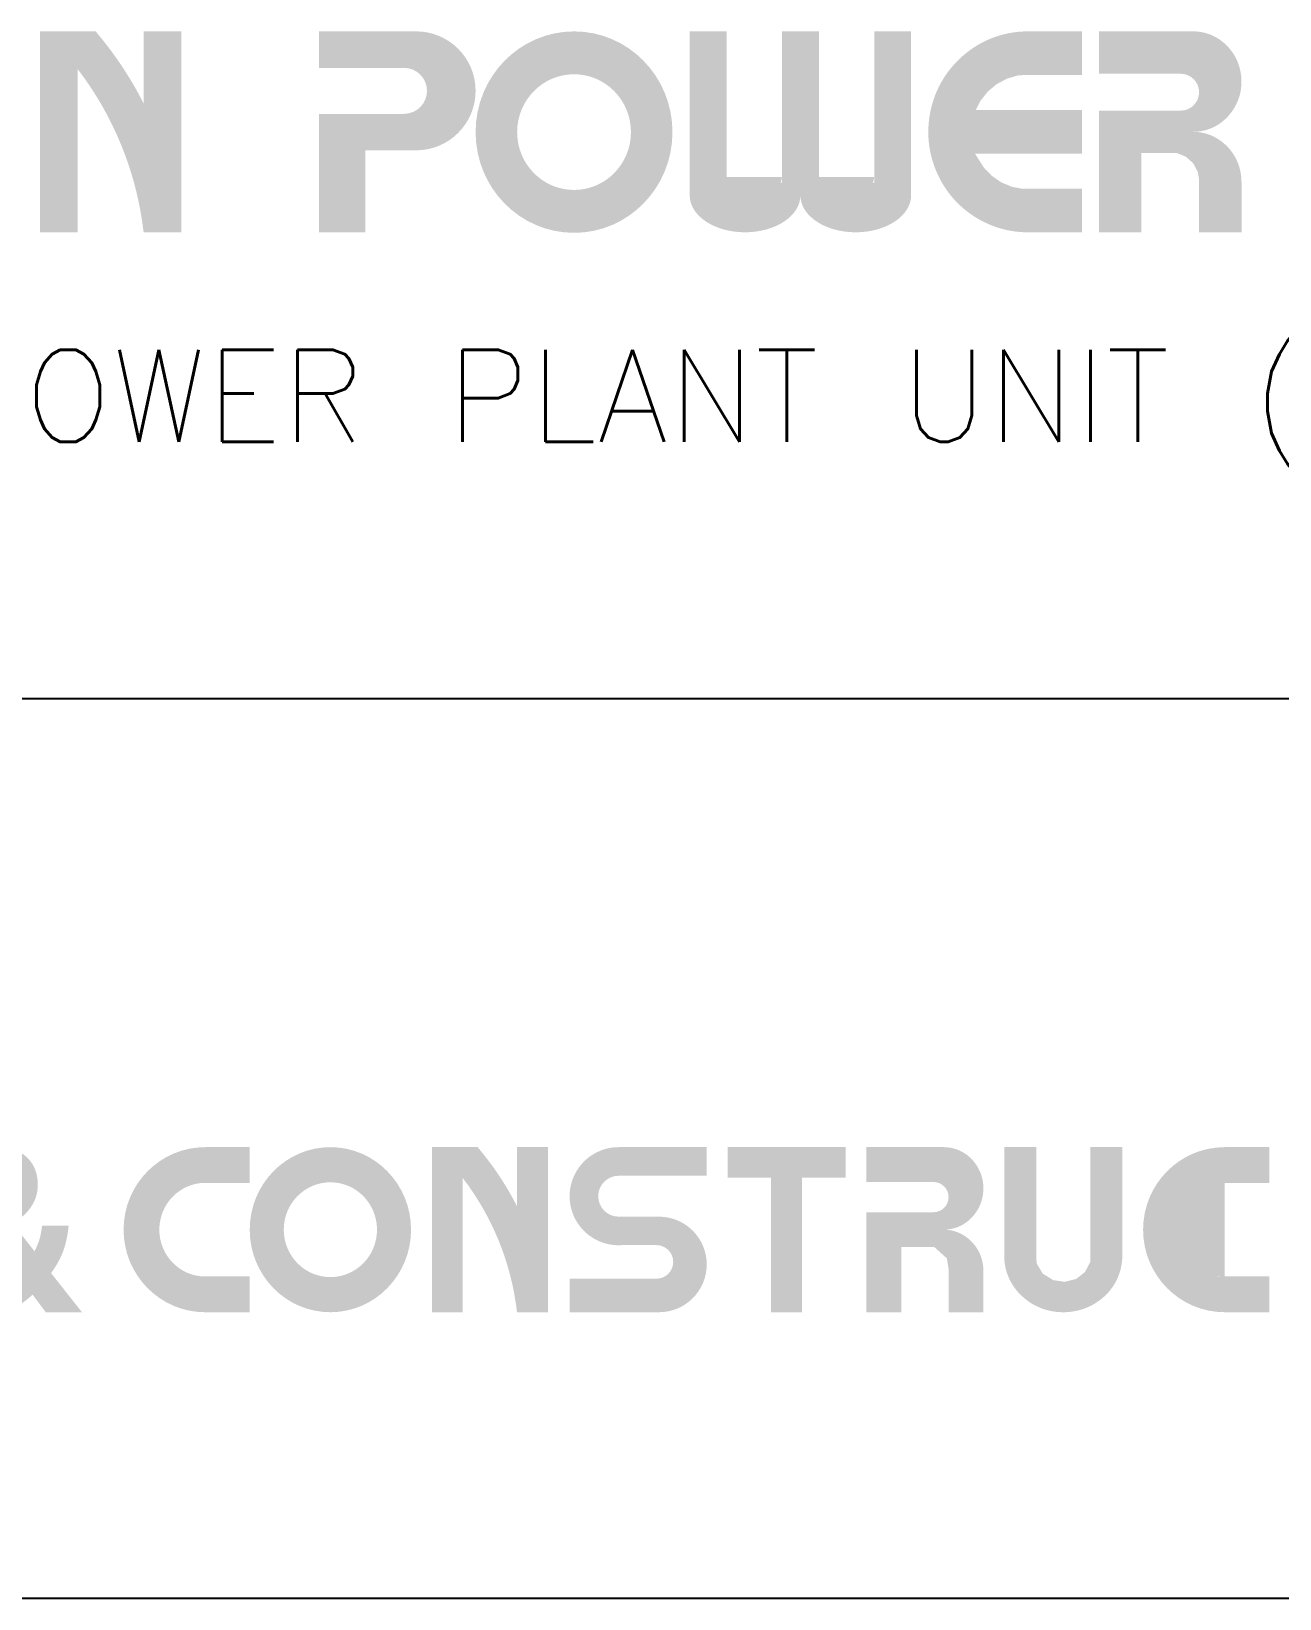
# Model space of a CAD drawing. Header units: millimetres. Extents: x 162 to 582, y 91 to 388.
# Drawn here: x 530.69 to 541.6, y 134.9 to 148.6 of the extents above; entities that cross this region are included whole.
import ezdxf

# ---------------------------------------------------------------- set-up
doc = ezdxf.new("R2010")
doc.units = ezdxf.units.MM
doc.layers.add('0_Title Block', color=7, linetype='Continuous')
doc.styles.get("Standard").update_dxf_attribs({"font": 'txt.shx', "bigfont": 'bigfont.shx'})

# ---------------------------------------------------------------- blocks, each defined once
blk = doc.blocks.new('GE&DAEWOO_TEMPLATE')
h = blk.add_hatch(color=0)
h.dxf.hatch_style = 1
h.paths.add_polyline_path([(369.8435562585813, 56.62399500531335, 0.05899357229426535), (369.4241699823956, 57.25385302777572), (368.9374647430475, 57.25385302777572), (368.9374647430475, 55.49731623438069), (369.2669258010106, 55.49731623438069), (369.2669258010106, 56.92439196981256, -0.135670494216322), (369.8435562585817, 55.49731623438069), (370.1730173165447, 55.49731623438069), (370.1730173165447, 57.25385302777572), (369.8435562585817, 57.25385302777572)])
h = blk.add_hatch(color=0)
h.dxf.hatch_style = 1
h.paths.add_polyline_path([(372.1221523745738, 56.53277041488344), (371.3775910219509, 56.53277041488344), (371.3775910219509, 55.49731623438069), (371.7827930891475, 55.49731623438069), (371.7827930891475, 56.21389428676454), (372.2256807371581, 56.21389428676454, 1), (372.2256807371581, 57.25385302777572), (371.3775910219509, 57.25385302777572), (371.3775910219509, 56.93497689965592), (372.1170167759593, 56.93497689965592, -1)])
h = blk.add_hatch(color=0)
h.dxf.hatch_style = 1
edge = h.paths.add_edge_path()
edge.add_ellipse((373.6061390131732, 56.37322278879776), major_axis=(0, 0.880630238977957), ratio=0.9771171456799085, start_angle=0, end_angle=360)
edge = h.paths.add_edge_path(flags=16)
edge.add_ellipse((373.6061390131732, 56.37322278879776), major_axis=(0, 0.5057271844221601), ratio=0.9835846131046976, start_angle=0, end_angle=360)
h = blk.add_hatch(color=0)
h.dxf.hatch_style = 1
edge = h.paths.add_edge_path()
edge.add_line((374.9397505169615, 57.25385302777572), (374.6171883743214, 57.25385302777572))
edge.add_line((374.6171883743215, 57.25385302777572), (374.6171883743215, 55.81987837702111))
edge.add_ellipse((375.1010315882816, 55.81987837702081), major_axis=(-0.4838432139600085, 0), ratio=0.6666666666667418, start_angle=360, end_angle=540)
edge.add_ellipse((376.0687180162016, 55.81987837702081), major_axis=(0.4838432139600085, 0), ratio=0.6666666666667418, start_angle=-180, end_angle=0)
edge.add_line((376.5525612301617, 55.81987837702141), (376.5525612301617, 57.25385302777573))
edge.add_line((376.5525612301617, 57.25385302777572), (376.2299990875217, 57.25385302777572))
edge.add_line((376.2299990875216, 57.25385302777572), (376.2299990875217, 55.93121027682357))
edge.add_ellipse((375.9880774805416, 55.98115944834083), major_axis=(0.2419216069800501, -4.476448970392664e-17), ratio=0.6666666666666033, start_angle=180, end_angle=360, ccw=False)
edge.add_line((375.7461558735616, 55.98115944834083), (375.7461558735616, 57.25385302777572))
edge.add_line((375.7461558735616, 57.25385302777572), (375.4235937309216, 57.25385302777572))
edge.add_line((375.4235937309215, 57.25385302777572), (375.4235937309215, 55.93121027682353))
edge.add_ellipse((375.1816721239416, 55.98115944834083), major_axis=(-0.2419216069800501, -4.476448970392664e-17), ratio=0.6666666666666033, start_angle=0, end_angle=180, ccw=False)
edge.add_line((374.9397505169615, 55.98115944834083), (374.9397505169615, 57.25385302777572))
h = blk.add_hatch(color=0)
h.dxf.hatch_style = 1
h.paths.add_polyline_path([(378.0452848091028, 57.25385302777572), (377.5717029398141, 57.25385302777572), (377.5332829981246, 57.25298136225349), (377.4949073006351, 57.25037808468471), (377.4566617284944, 57.24606077356609), (377.4186321628517, 57.24004700739444), (377.380904484856, 57.23235436466646), (377.3435645756563, 57.22300042387899), (377.3066983164015, 57.21200276352873), (377.2703915882408, 57.19937896211249), (377.2347270499664, 57.18514035264664), (377.1997539323582, 57.16926582124161), (377.1655231643628, 57.15179511639683), (377.1320897223203, 57.13278100633292), (377.0995085825715, 57.11227625927049), (377.0678347214566, 57.09033364343016), (377.0371231153165, 57.06700592703255), (377.0074287404913, 57.04234587829826), (376.9788065733217, 57.01640626544791), (376.9513115901481, 56.98923985670214), (376.924998767311, 56.96089942028154), (376.8999230811509, 56.93143772440675), (376.8761395080082, 56.90090753729834), (376.8537030242236, 56.86936162717696), (376.8326686061375, 56.83685276226322), (376.8130912300903, 56.80343371077775), (376.7950258724226, 56.76915724094114), (376.7785275094748, 56.73407612097402), (376.7636501807217, 56.69824393315456), (376.750389336452, 56.66176166679716), (376.7387336407733, 56.62472580772794), (376.7286950248856, 56.58721074015128), (376.7202854199888, 56.54929084827161), (376.7135167572828, 56.51104051629333), (376.7084009679676, 56.47253412842083), (376.7049499832431, 56.43384606885854), (376.7031757343092, 56.39505072181083), (376.7030901523658, 56.35622247148217), (376.7047051686128, 56.31743570207689), (376.7080327142503, 56.27876479779948), (376.7130847204782, 56.24028414285426), (376.7198731184963, 56.20206812144569), (376.7283845045984, 56.16419010857386), (376.7385523250281, 56.12672014282785), (376.7503425728281, 56.08972850144787), (376.763722790116, 56.0532855057825), (376.7786605190096, 56.01746147718036), (376.7951233016264, 55.9823267369901), (376.8130786800842, 55.94795160656028), (376.8324941965005, 55.91440640723953), (376.8533373929931, 55.88176146037647), (376.8755758116797, 55.85008708731966), (376.8991769946778, 55.81945360941781), (376.924108484105, 55.78993134801941), (376.9503378220792, 55.76159062447317), (376.9778289285736, 55.734497166458), (377.0065070735352, 55.7086713778687), (377.0363007423258, 55.68414445409343), (377.0671435648956, 55.66095473926218), (377.0989691711944, 55.63914057750495), (377.1317111911727, 55.61874031295179), (377.1653032547804, 55.59979228973263), (377.1996789919676, 55.58233485197755), (377.2347720326843, 55.56640634381648), (377.2705160068808, 55.55204510937948), (377.3068445445072, 55.53928949279653), (377.3436912755133, 55.52817783819761), (377.3809898298495, 55.51874848971275), (377.4186738279768, 55.5110397126122), (377.4566697473209, 55.50504858401644), (377.4948944876301, 55.50075856449904), (377.5332661760718, 55.49817824948033), (377.5717029398141, 55.49731623438069), (378.0452848091028, 55.49731623438069), (378.0452848091028, 55.87756552513967), (377.5290287086017, 55.87756552513967), (377.4356607667686, 55.89475936510978), (377.3426292351728, 55.93282656684853), (377.2594251312255, 55.98962459035373), (377.1884765959151, 56.06307438510996), (377.1105649173968, 56.18545998569874), (378.0452848091028, 56.18545998569874), (378.0452848091028, 56.56570927645764), (377.1183771500374, 56.56570927645656), (377.1587040914874, 56.64622959412013), (377.2221459451854, 56.72663699867064), (377.2998759867826, 56.79231306910293), (377.3879727167616, 56.83974437842637), (377.4845790371198, 56.86805473341313), (377.5551156590035, 56.87360373701674), (378.0452848091028, 56.87360373701674)])
h = blk.add_hatch(color=0)
h.dxf.hatch_style = 1
h.paths.add_polyline_path([(379.2522729381474, 57.18038410245521), (379.2333132095782, 57.19287771125603), (379.2137473713314, 57.20428763504994), (379.1936213590478, 57.21456528010486), (379.1729811061084, 57.22366208455591), (379.1518749540719, 57.23157370940973), (379.1303709362514, 57.23831307250427), (379.1085440899842, 57.24386380430205), (379.086469452607, 57.24820953526554), (379.0642220614571, 57.25133389585731), (379.0418769538715, 57.25322051653987), (379.019509167187, 57.25385302777572), (378.1958565222785, 57.25385302777572), (378.1958565222785, 56.88317253449992), (378.9090053870131, 56.88317253449992, -1), (378.9090053870131, 56.56092487771606), (378.1958565222785, 56.56092487771606), (378.1958565222785, 55.49731623438061), (378.5665370155543, 55.49731623438061), (378.5665370155543, 56.19024438444026), (378.8766248548897, 56.19024438444026), (378.9556740550855, 56.15713789091502), (379.0179029619243, 56.1010906783916), (379.0589143309813, 56.02515777700783), (379.0701292154049, 55.95777068060929), (379.0701292154049, 55.49731623438061), (379.4408097086807, 55.49731623438061), (379.4408097086806, 55.93645043272939), (379.4403742928432, 55.95612254356168), (379.4390761630942, 55.97579038324034), (379.4369274960791, 55.99540386083174), (379.4339404684429, 56.01491288540223), (379.4301272568306, 56.03426736601823), (379.4255000378877, 56.05341721174604), (379.4200709882591, 56.07231233165203), (379.4138522845901, 56.09090263480255), (379.4068561035259, 56.10913803026402), (379.3990944408988, 56.12696863151386), (379.3905496495516, 56.14438613596606), (379.3812240681341, 56.16138729118907), (379.3711469955824, 56.17794424579408), (379.3603477308333, 56.19402914839226), (379.3488555728228, 56.20961414759475), (379.3366998204876, 56.22467139201277), (379.3239097727641, 56.23917303025745), (379.3105147285885, 56.25309121094), (379.2965439868974, 56.26639808267156), (379.2820268466272, 56.2790657940633), (379.2669926067142, 56.29106649372639), (379.2514705660949, 56.30237233027206), (379.2354900237056, 56.31295545231139), (379.2190802784828, 56.32278800845563), (379.2022706293629, 56.33184214731592), (379.1850903752824, 56.3400900175034), (379.1675688151774, 56.34750376762929), (379.1497352479847, 56.35405554630474), (379.1316200464358, 56.35972408121141), (379.1132659256371, 56.36453599283108), (379.0947189596754, 56.368491507396), (379.0760244747004, 56.37158237670467), (379.0572277968611, 56.37380035255559), (379.0383742523069, 56.37513718674725), (379.019509167187, 56.37558463107818), (379.041886543133, 56.37622206544032), (379.0642525625257, 56.37812063530387), (379.0865253429192, 56.38125974083466), (379.1086230018682, 56.38561878219848), (379.1304636569267, 56.39117715956117), (379.1519654256495, 56.39791427308842), (379.1730464255905, 56.40580952294613), (379.1936247743043, 56.41484230930003), (379.2136369478485, 56.42500703995543), (379.2330884104738, 56.43632724024093), (379.2519415261975, 56.44875750349793), (379.2701525910217, 56.46224594529883), (379.2876779009481, 56.47674068121604), (379.3044737519787, 56.49218982682194), (379.3204964401153, 56.5085414976889), (379.3357022613599, 56.52574380938934), (379.3500475117143, 56.54374487749564), (379.3634884871803, 56.56249281758018), (379.3759814837601, 56.58193574521536), (379.3874827974554, 56.60202177597358), (379.397948724268, 56.62269902542722), (379.4073355601998, 56.64391560914866), (379.4155996012529, 56.66561964271033), (379.422697143429, 56.68775924168455), (379.4285844827301, 56.71028252164378), (379.4332516959878, 56.73312662554116), (379.4367414133462, 56.75621112935706), (379.4390578869547, 56.77946769983886), (379.4402044239652, 56.80282830719153), (379.4401843315295, 56.82622492161995), (379.4390009167995, 56.84958951332916), (379.4366574869271, 56.87285405252406), (379.4331573490641, 56.89595050940959), (379.4285038103624, 56.91881085419075), (379.4227001779739, 56.94136705707245), (379.4157497590505, 56.96355108825966), (379.4076558607439, 56.98529491795733), (379.3984217902063, 57.00653051637043), (379.3880561789907, 57.02719376374108), (379.3766185413705, 57.04725381965763), (379.3641613733026, 57.06666753415651), (379.3507306104283, 57.08538631350565), (379.3363721883885, 57.10336156397284), (379.3211320428245, 57.12054469182598), (379.3050561093773, 57.13688710333292), (379.288190323688, 57.15234020476154), (379.2705806213976, 57.16685540237967)])
h = blk.add_hatch(color=0)
h.dxf.hatch_style = 1
h.paths.add_polyline_path([(368.7229561807901, 46.8458442618395), (368.7428844009831, 46.8601865415239), (368.7614538788903, 46.8743778498432), (368.7789665572418, 46.8887201295276), (368.7952714646725, 46.90321338057711), (368.8103686011824, 46.9177066316266), (368.8242579667715, 46.9321998826761), (368.8304477927405, 46.93929553683577), (368.8452429865202, 46.95726112928253), (368.8586794380141, 46.97583060718971), (368.8706061758569, 46.99470202782707), (368.8813251427789, 47.01387539119466), (368.890685367415, 47.03365264002261), (368.8986868497653, 47.05373183158078), (368.9053295898296, 47.07411296586913), (368.9106135876081, 47.0950979856179), (368.9145388431007, 47.11638494809684), (368.9172563276725, 47.1381248246711), (368.9184640985933, 47.16016664397556), (368.9186150699584, 47.17013075407208), (368.9180111844979, 47.19443714385301), (368.9160485567517, 47.21783770544334), (368.9128781580846, 47.2404834102082), (368.9083490171316, 47.26222328678246), (368.9024611338928, 47.28320830653119), (368.8953654797331, 47.30343846945446), (368.8870620546527, 47.32276280418714), (368.8773998872863, 47.3413322820943), (368.8663789776341, 47.35914690317598), (368.8541502970611, 47.37605569606707), (368.8405628742022, 47.39220963213265), (368.8257676804225, 47.40745774000766), (368.8101582312477, 47.42159459963767), (368.7916481519101, 47.43599132801137), (368.7733806167331, 47.44852195131458), (368.7546601674609, 47.45954286096679), (368.7351848613631, 47.46935599969824), (368.7154076125352, 47.47781039614377), (368.6948755068817, 47.48475507893832), (368.6738904871329, 47.49049199081207), (368.6523015819238, 47.49487016039996), (368.6301087912542, 47.49788958770193), (368.6074630864894, 47.49939930135292), (368.5908562363285, 47.49985221544823), (368.5660969324523, 47.49924832998782), (368.5422434567666, 47.49758764497174), (368.5189938665413, 47.49487016039996), (368.4964991331416, 47.49094490490739), (368.4747592565674, 47.48596284985912), (368.4537742368186, 47.47992399525516), (368.4333931025302, 47.47267736973041), (368.4139177964325, 47.46437394464996), (368.3951973471602, 47.45501372001382), (368.3772317547134, 47.4444457244569), (368.3600210190922, 47.43282092934429), (368.3435651402964, 47.42013933467598), (368.3337520015649, 47.41168493823042), (368.3179000082296, 47.39628585899032), (368.3035577285451, 47.38013192292475), (368.2904232197815, 47.36337410139876), (368.2787984246689, 47.34571045168218), (368.2683814004771, 47.3272919451401), (368.2593231185712, 47.30826955313763), (368.2516235789511, 47.28834133294457), (368.245282781617, 47.26780922729111), (368.2403007265686, 47.24637129344705), (368.2366774138063, 47.22417850277751), (368.2342618719647, 47.20138182664756), (368.2333560437742, 47.17767932232702), (368.2332050724091, 47.17194241045327), (368.2338089578694, 47.15020253387901), (368.2357715856157, 47.12861362866987), (368.2387910129177, 47.10687375209561), (368.2430182111405, 47.08528484688647), (368.2484531802841, 47.06354497031221), (368.2552468917135, 47.04180509373795), (368.2632483740638, 47.02021618852881), (368.2720047132394, 46.99923116878004), (368.281968823336, 46.97975586268228), (368.292687790258, 46.96073347067981), (368.3043125853707, 46.94171107867733), (368.3168432086738, 46.92314160077017), (368.3302796601677, 46.90472309422809), (368.3444709684869, 46.88645555905113), (368.3548879926788, 46.874075907113), (368.3284680037865, 46.85641225739641), (368.3058222990217, 46.84237192044223), (368.2842333938124, 46.82818061212292), (368.2638522595241, 46.81383833243852), (368.2443769534264, 46.79919411002392), (368.2259584468843, 46.78454988760932), (368.208747711263, 46.76960372246452), (368.1924428038324, 46.75450658595463), (368.1771946959573, 46.73925847807963), (368.1631543590031, 46.72385939883954), (368.1500198502395, 46.70815837686924), (368.1380931123966, 46.69245735489893), (368.1270722027444, 46.67645439019847), (368.1171080926479, 46.66030045413287), (368.1134847798855, 46.65365771406852), (368.1045774693447, 46.63539017889154), (368.0965759869945, 46.61636778688907), (368.0896313041999, 46.59659053806111), (368.083743420961, 46.57590746104255), (368.0789123372779, 46.55446952719849), (368.0749870817853, 46.53212576516385), (368.0721186258485, 46.50902714630371), (368.0703069694672, 46.48517367061807), (368.0694011412767, 46.46041436674184), (368.0694011412767, 46.4527148271218), (368.070005026737, 46.42961620826163), (368.0718166831182, 46.4071214748619), (368.0746851390551, 46.38507965555745), (368.0787613659128, 46.3634907503483), (368.0840453636912, 46.34250573059956), (368.0903861610254, 46.32197362494608), (368.0979347292804, 46.30189443338791), (368.1066910684561, 46.28241912729014), (368.1166551785526, 46.26339673528769), (368.1276760882049, 46.24497822874561), (368.140055740143, 46.22701263629884), (368.1533412202716, 46.20949995794736), (368.1679854426862, 46.19259116505627), (368.1821767510056, 46.17779597127657), (368.1978777729759, 46.16239689203648), (368.2140317090415, 46.14820558371717), (368.2307895305674, 46.13492010358847), (368.2481512375538, 46.12269142301545), (368.2661168300007, 46.11151954199812), (368.2846863079078, 46.1014044605365), (368.3038596712754, 46.09219520726545), (368.3234859487382, 46.08419372491521), (368.3437161116615, 46.07709807075555), (368.3645501600452, 46.0710592161516), (368.3859880938892, 46.06592618973824), (368.4080299131937, 46.06200093424567), (368.4306756179585, 46.05898150694368), (368.4537742368186, 46.0570188791974), (368.4776277125043, 46.0561130510068), (368.4869879371404, 46.0561130510068), (368.5117472410167, 46.05641499373701), (368.5360536307976, 46.05762276465779), (368.559605163753, 46.05973636376918), (368.5825528112481, 46.06245384834095), (368.6048965732826, 46.06607716110335), (368.626636449857, 46.0704553306912), (368.6477724409708, 46.07558835710458), (368.6681535752591, 46.08162721170854), (368.6880817954523, 46.08826995177289), (368.7072551588197, 46.09581852002783), (368.7247678371713, 46.10366903101297), (368.742582458253, 46.11287828428402), (368.7605480506998, 46.12314433711074), (368.7786646145116, 46.13446718949317), (368.7967811783235, 46.14699781279639), (368.8150487135005, 46.16043426429019), (368.8334672200425, 46.17492751533969), (368.8518857265846, 46.19062853730999), (368.8704552044918, 46.20723538747087), (368.8728707463334, 46.20949995794736), (368.9878143352876, 46.0561130510068), (369.3045065250885, 46.0561130510068), (369.0348630210846, 46.39806319295596), (369.049205300769, 46.41859529860942), (369.0627927236278, 46.43897643289779), (369.0756252896613, 46.45920659582104), (369.0875520275041, 46.47898384464902), (369.0985729371563, 46.49876109347697), (369.1089899613481, 46.51808542820963), (369.1185011573494, 46.53725879157722), (369.12710652516, 46.55628118357967), (369.1349570361451, 46.57500163285194), (369.1388822916377, 46.58496574294848), (369.1456760030673, 46.60413910631605), (369.1520168004013, 46.623916355144), (369.1580556550053, 46.64414651806729), (369.1634906241488, 46.66513153781604), (369.1686236505623, 46.68656947166008), (369.1731527915152, 46.70876226232963), (369.177379989738, 46.7314079670945), (369.1810033025004, 46.75465755731972), (369.1843246725325, 46.77836006164026), (369.1870421571043, 46.8028174227863), (369.1880989566599, 46.81414027516871), (368.9556030544076, 46.81414027516871), (368.9528855698358, 46.79073971357838), (368.9495641998036, 46.76794303744843), (368.945487972946, 46.74559927541378), (368.940958831993, 46.72385939883954), (368.9356748342145, 46.70257243636057), (368.9309947218965, 46.68536170073931), (368.9237480963717, 46.66558445191133), (368.9157466140215, 46.64520331762297), (368.9068393034806, 46.62421829787421), (368.8973281074793, 46.60293133539527), (368.8903834246848, 46.58843808434575), (368.7001595046602, 46.82999226850411), (368.7019711610413, 46.83165295352019)])
h.paths.add_polyline_path([(368.5715319015958, 46.99032385823921), (368.5538682518792, 47.00979916433698), (368.5381672299089, 47.02867058497435), (368.5242778643199, 47.04678714878622), (368.5122001551119, 47.06414885577261), (368.5019341022852, 47.08090667729859), (368.4975559326973, 47.08905913101394), (368.4874408512356, 47.11110095031839), (368.480194225711, 47.13268985552754), (368.4759670274882, 47.1538258466414), (368.4746082852023, 47.17375406683446), (368.4761179988533, 47.19821142798048), (368.4807981111713, 47.22040421865003), (368.4886486221565, 47.24003049611289), (368.4995185604436, 47.25739220309929), (368.5063122718731, 47.26539368544952), (368.5224662079387, 47.27898110830844), (368.5410356858458, 47.28849230430967), (368.5624736196899, 47.29392727345322), (368.5820998971527, 47.29528601573911), (368.6062553155685, 47.29347435935794), (368.6276932494126, 47.28773744748418), (368.6461117559547, 47.27837722284804), (368.6613598638297, 47.26539368544952), (368.6741924298631, 47.25029654893963), (368.6840055685946, 47.23248192785796), (368.6906483086589, 47.2119498222045), (368.6942716214213, 47.18870023197925), (368.6948755068817, 47.17194241045327), (368.6933657932307, 47.15035350524413), (368.6889876236428, 47.12936848549535), (368.6815900267529, 47.10898735120701), (368.6711730025611, 47.08905913101394), (368.6578875224324, 47.06973479628127), (368.6459607845896, 47.05539251659687), (368.6319204476354, 47.04059732281716), (368.6157665115699, 47.02550018630727), (368.5973480050277, 47.01010110706719), (368.5766649280092, 46.99409814236668)], flags=16)
h.paths.add_polyline_path([(368.4904602785377, 46.70302535045587), (368.7371474891094, 46.38568354101784), (368.7203896675834, 46.36983154768245), (368.7031789319622, 46.35518732526786), (368.6853643108805, 46.34175087377405), (368.6669458043383, 46.32937122183593), (368.6489802118916, 46.318803226279), (368.6278442207778, 46.30793328799187), (368.6065572582987, 46.29917694881614), (368.5852702958198, 46.29253420875177), (368.5641343047059, 46.28815603916391), (368.542847342227, 46.28574049732234), (368.5292599193681, 46.28528758322703), (368.5049535295872, 46.28634438278273), (368.4821568534572, 46.28936381008471), (368.4607189196132, 46.29449683649808), (368.440639728055, 46.30174346202283), (368.4220702501478, 46.31110368665895), (368.4050104858916, 46.32257751040648), (368.3893094639213, 46.33601396190029), (368.374967184237, 46.35156401250548), (368.368928329633, 46.35926355212554), (368.3556428495043, 46.37873885822329), (368.3450748539474, 46.39866707841635), (368.3373753143273, 46.41904821270472), (368.332393259279, 46.43988226108839), (368.3301286888026, 46.46116922356732), (368.3301286888026, 46.47203916185447), (368.3311854883583, 46.49694943709579), (368.3342049156603, 46.52019902732103), (368.3391869707085, 46.54193890389529), (368.3462826248682, 46.56201809545344), (368.3553409067741, 46.58073854472572), (368.366833237705, 46.59868547248095), (368.3763259265229, 46.60942310409452), (368.3879507216354, 46.62119887057224), (368.4022930013199, 46.63433337933584), (368.4192017942109, 46.64867565902026), (368.4386771003087, 46.66422570962544), (368.4608698909783, 46.68113450251653), (368.4854782234894, 46.69940203769349)], flags=16)
h = blk.add_hatch(color=0)
h.dxf.hatch_style = 1
edge = h.paths.add_edge_path()
edge.add_line((370.3820483219441, 47.18684316525389), (370.7711336548709, 47.18684316525389))
edge.add_line((370.7711336548709, 47.18684316525389), (370.7711336548709, 47.49924832998783))
edge.add_line((370.7711336548709, 47.49924832998782), (370.3820483219441, 47.49924832998782))
edge.add_ellipse((370.3820483219441, 46.77768069049732), major_axis=(0, 0.7215676394905111), ratio=0.9889573634861012, start_angle=0, end_angle=180)
edge.add_line((370.3820483219441, 46.0561130510068), (370.7711336548709, 46.0561130510068))
edge.add_line((370.7711336548709, 46.0561130510068), (370.7711336548709, 46.36851821574075))
edge.add_line((370.7711336548709, 46.36851821574075), (370.3167757743838, 46.36851821574076))
edge.add_ellipse((370.3820483219442, 46.77768069049732), major_axis=(-3.76602663435003e-14, 0.4091624747565689), ratio=0.980526047886062, start_angle=0, end_angle=180, ccw=False)
h = blk.add_hatch(color=0)
h.dxf.hatch_style = 1
edge = h.paths.add_edge_path()
edge.add_ellipse((371.4761897671849, 46.77768069049732), major_axis=(0, 0.7215676394905111), ratio=0.9771171456799085, start_angle=0, end_angle=360)
edge = h.paths.add_edge_path(flags=16)
edge.add_ellipse((371.4761897671849, 46.77768069049732), major_axis=(0, 0.4143809223644144), ratio=0.9835846131046975, start_angle=0, end_angle=360)
h = blk.add_hatch(color=0)
h.dxf.hatch_style = 1
h.paths.add_polyline_path([(373.1076435167467, 46.0561130510068), (373.3783220915337, 46.0561130510068), (373.3783220915337, 47.49924832998782), (373.1076435167467, 47.49924832998782), (373.1076435167465, 46.98176965468618, 0.05899357229426515), (372.7630841924216, 47.49924832998782), (372.3632169627631, 47.49924832998782), (372.3632169627631, 46.0561130510068), (372.6338955375501, 46.0561130510068), (372.6338955375501, 47.22856975520084, -0.135670494216322)])
h = blk.add_hatch(color=0)
h.dxf.hatch_style = 1
h.paths.add_polyline_path([(373.9962196069749, 47.49924832998782, 1.035759698811803), (374.0263250077876, 46.64257932669977), (374.3263001783025, 46.64257932669976, -1), (374.3263001783025, 46.3491632504782), (373.5673561173819, 46.3491632504782), (373.5673561173819, 46.05616257190904), (374.3482754271612, 46.05616257190904, 1), (374.3482754271612, 46.8916295075518), (373.9962196069749, 46.89162950755178, -1), (373.9962196069749, 47.24914017323775), (374.7660088949824, 47.24914017323775), (374.7660088949824, 47.49924832998782)])
h = blk.add_hatch(color=0)
h.dxf.hatch_style = 1
h.paths.add_polyline_path([(375.3285990465465, 47.23135152786386), (375.3285990465465, 46.0561130510068), (375.599277621334, 46.0561130510068), (375.599277621334, 47.23135152786386), (375.979896689634, 47.23135152786386), (375.979896689634, 47.49924832998782), (374.9479799782465, 47.49924832998782), (374.9479799782465, 47.23135152786386)])
h = blk.add_hatch(color=0)
h.dxf.hatch_style = 1
h.paths.add_polyline_path([(376.7477765279741, 47.19470469669311, -1), (376.7477765279741, 46.92995250714466), (376.1618677728981, 46.92995250714466), (376.1618677728981, 46.0561130510068), (376.4664114061927, 46.0561130510068), (376.4664114061927, 46.62540887384996), (376.7559189705927, 46.62540887384996), (376.8646666609849, 46.52746396007147), (376.8801526227484, 46.43441315733814), (376.8801526227484, 46.0561130510068), (377.184696256043, 46.0561130510068), (377.1846962560429, 46.41689687075205), (377.1843385271537, 46.43305908110874), (377.183272009877, 46.44921778237155), (377.1815067082995, 46.46533182083753), (377.1790526265078, 46.48136004280366), (377.1759197685884, 46.49726129456695), (377.1721181386281, 46.51299442242443), (377.1676577407134, 46.52851827267307), (377.1625485789309, 46.54379169160993), (377.1568006573674, 46.55877352553196), (377.1504238315572, 46.57342278867625), (377.1434036029511, 46.58773265980523), (377.1357418929367, 46.60170046678657), (377.1274627729304, 46.61530332747972), (377.1185903143486, 46.62851835974416), (377.109148588608, 46.64132268143933), (377.0991616671253, 46.65369341042468), (377.0886536213164, 46.66560766455964), (377.0776485225983, 46.6770425617037), (377.0661704423875, 46.68797521971626), (377.0542434521003, 46.69838275645681), (377.0418916231533, 46.70824228978478), (377.029139026963, 46.71753093755963), (377.016009734946, 46.72622581764081), (377.0025278185186, 46.73430404788776), (376.9887173490976, 46.74174274615996), (376.9746023980993, 46.74851903031681), (376.9602070369402, 46.75461001821782), (376.9455553370368, 46.75999282772239), (376.9306722520145, 46.76464998192188), (376.9155928757447, 46.76860335166842), (376.90035506177, 46.77185312282985), (376.8849960491428, 46.77439251884982), (376.8695530769151, 46.77621476317195), (376.8540633841387, 46.77731307923989), (376.8385642098659, 46.77768069049732), (376.8569490115963, 46.77820439374082), (376.875324483011, 46.77976422053183), (376.8936233511405, 46.78234324646114), (376.9117783430155, 46.78592454711952), (376.9297221856663, 46.79049119809781), (376.9473876061236, 46.79602627498674), (376.9647073314181, 46.80251285337717), (376.98161408858, 46.80993400885983), (376.998055687617, 46.81828514700013), (377.0140366178474, 46.82758559573458), (377.0295259583053, 46.83779804986628), (377.0444878026653, 46.84887988219371), (377.0588862446023, 46.86078846551533), (377.0726853777909, 46.87348117262958), (377.0858492959059, 46.88691537633494), (377.0983420926218, 46.90104844942984), (377.1101278616134, 46.91583776471273), (377.1211706965554, 46.93124069498209), (377.1314346911225, 46.94721461303638), (377.1408839389896, 46.963716891674), (377.149482533831, 46.98070490369349), (377.1571945693216, 46.99813602189322), (377.1639841391362, 47.0159676190717), (377.1698153369495, 47.03415706802737), (377.1746522564359, 47.05266174155868), (377.1784867449203, 47.07142999758098), (377.1813538264711, 47.09039576133827), (377.1832569945686, 47.1095028916054), (377.1841989663021, 47.12869549647185), (377.1841824587615, 47.14791768402714), (377.1832101890355, 47.16711356236075), (377.1812848742142, 47.18622723956219), (377.1784092313866, 47.20520282372091), (377.1745859776421, 47.22398442292648), (377.1698178300704, 47.24251614526833), (377.1641075057607, 47.26074209883596), (377.1574577218026, 47.2786063917189), (377.1498711952854, 47.29605313200663), (377.1413550177197, 47.3130296401965), (377.1319580848343, 47.32951057842699), (377.1217235262516, 47.34546049555641), (377.1106890817694, 47.3608394679524), (377.0988924911861, 47.3756075719826), (377.0863714943002, 47.38972488401463), (377.0731638309097, 47.40315148041613), (377.0593072408128, 47.41584743755473), (377.044839463808, 47.42777283179804), (377.0297982396936, 47.43888773951372), (377.0142213082676, 47.44915223706936), (376.9981464093282, 47.45852640083264), (376.9816112826741, 47.46697030717117), (376.964653666246, 47.47444405863405), (376.9473132764963, 47.48094409039177), (376.9296460082254, 47.48648101547991), (376.9117135105996, 47.49104138501595), (376.8935774327848, 47.4946117501173), (376.8752994239469, 47.49717866190144), (376.8569411332519, 47.49872867148578), (376.8385642098659, 47.49924832998782), (376.1618677728981, 47.49924832998782), (376.1618677728981, 47.19470469669311)])
h = blk.add_hatch(color=0)
h.dxf.hatch_style = 1
h.paths.add_polyline_path([(377.6458121787213, 47.49924832998781), (377.3666673393071, 47.49924832998782), (377.3666673393071, 46.54649109343772), (377.3674116118841, 46.52039312703704), (377.3696306501798, 46.49432948138062), (377.3733037850416, 46.46838970927685), (377.3784103473165, 46.44266336353415), (377.3849296678519, 46.41723999696086), (377.3928410774949, 46.39220916236535), (377.402123907093, 46.36766041255605), (377.4127597456143, 46.34368148609529), (377.4247688964878, 46.32031162826263), (377.4381182066263, 46.29758972497901), (377.4527502273343, 46.27556786069789), (377.4686075099158, 46.25429811987284), (377.4856326056753, 46.2338325869574), (377.5037680659167, 46.21422334640505), (377.5229564419443, 46.19552248266938), (377.5431402850623, 46.17778208020387), (377.5642621465749, 46.16105422346206), (377.5862645777864, 46.14539099689748), (377.6090901300009, 46.13084448496366), (377.6326813545227, 46.1174667721141), (377.6569808026559, 46.10530994280238), (377.6819310257047, 46.09442608148197), (377.7074745749734, 46.08486727260644), (377.7335535910001, 46.07668500125398), (377.7600731580818, 46.06987263268083), (377.7869372323374, 46.06440913028861), (377.814068255744, 46.06029795750119), (377.8413886702783, 46.0575425777425), (377.8688209179173, 46.0561464544364), (377.8962874406377, 46.0561130510068), (377.9237106804163, 46.05744583087758), (377.9510130792301, 46.06014825747266), (377.9781170790558, 46.06422379421592), (378.0049451218704, 46.06967590453125), (378.0314196496505, 46.07650805184255), (378.0574631043733, 46.08472369957373), (378.0830034426397, 46.09429986056421), (378.1079803791497, 46.10516450145842), (378.1323290913555, 46.1172731051246), (378.1559845862994, 46.1305820350954), (378.1788818710241, 46.14504765490358), (378.200955952572, 46.16062632808175), (378.2221418379855, 46.1772744181626), (378.2423745343074, 46.19494828867883), (378.2615890485797, 46.21360430316311), (378.2797203878453, 46.23319882514812), (378.2967035591465, 46.25368821816653), (378.3124735695258, 46.27502884575105), (378.3269764636568, 46.29717613014195), (378.3402194174387, 46.32006745439169), (378.352182374834, 46.3436239665742), (378.3628384848976, 46.36776623555468), (378.3721608966849, 46.39241483019836), (378.380122759251, 46.4174903193704), (378.386697221651, 46.44291327193598), (378.3918574329404, 46.4686042567603), (378.3955765421738, 46.49448384270858), (378.3978276984068, 46.52047259864601), (378.3985840506944, 46.54649109343902), (378.3985840506945, 47.49924832998781), (378.1194392112801, 47.49924832998782), (378.1194392112802, 46.49621336875589), (378.0721339825755, 46.40704310768608), (377.9952354369218, 46.34714004055301), (377.8947066472278, 46.32203834752796), (377.7955296056017, 46.33633770226794), (377.70301067362, 46.39394275417666), (377.6509121358778, 46.48099323111958), (377.6458121787214, 46.53875255849586)])
h = blk.add_hatch(color=0)
h.dxf.hatch_style = 1
edge = h.paths.add_edge_path()
edge.add_ellipse((379.2941547642861, 46.77768069049731), major_axis=(0, 0.7215676394905111), ratio=0.9889573634861012, start_angle=0, end_angle=180)
edge.add_line((379.2941547642861, 46.05611305100679), (379.6832400972129, 46.05611305100679))
edge.add_line((379.6832400972129, 46.05611305100679), (379.6832400972129, 46.36851821574074))
edge.add_line((379.6832400972129, 46.36851821574074), (379.2288822167258, 46.36851821574075))
edge.add_ellipse((379.2941547642861, 46.77768069049731), major_axis=(-3.76602663435003e-14, 0.4091624747565689), ratio=0.980526047886062, start_angle=0, end_angle=180, ccw=False)
edge.add_line((379.2941547642861, 47.18684316525388), (379.6832400972128, 47.18684316525388))
edge.add_line((379.6832400972129, 47.18684316525388), (379.6832400972129, 47.49924832998781))
edge.add_line((379.6832400972129, 47.49924832998781), (379.2941547642861, 47.49924832998781))
at = {"color": 0}
for p, q in [((398.5, 51.41749211864362), (334.3317435626474, 51.41749211864362)), ((398.5, 43.55202646909962), (334.3317435626474, 43.55202646909962))]:
    blk.add_line(p, q, dxfattribs=at)
at = {"color": 0, "insert": (369.729152342748, 54.47096079258765), "char_height": 0.8064053566001365, "attachment_point": 2}
blk.add_mtext('NAMJEJU COMBINED CYCLE POWER PLANT UNIT (160MW X 1)', dxfattribs=at)

msp = doc.modelspace()

# ---------------------------------------------------------------- block references
at = {"layer": '0_Title Block'}
msp.add_blockref('GE&DAEWOO_TEMPLATE', (161.8305015352284, 91.3438560312203), dxfattribs=at)

doc.saveas('drawing.dxf')
